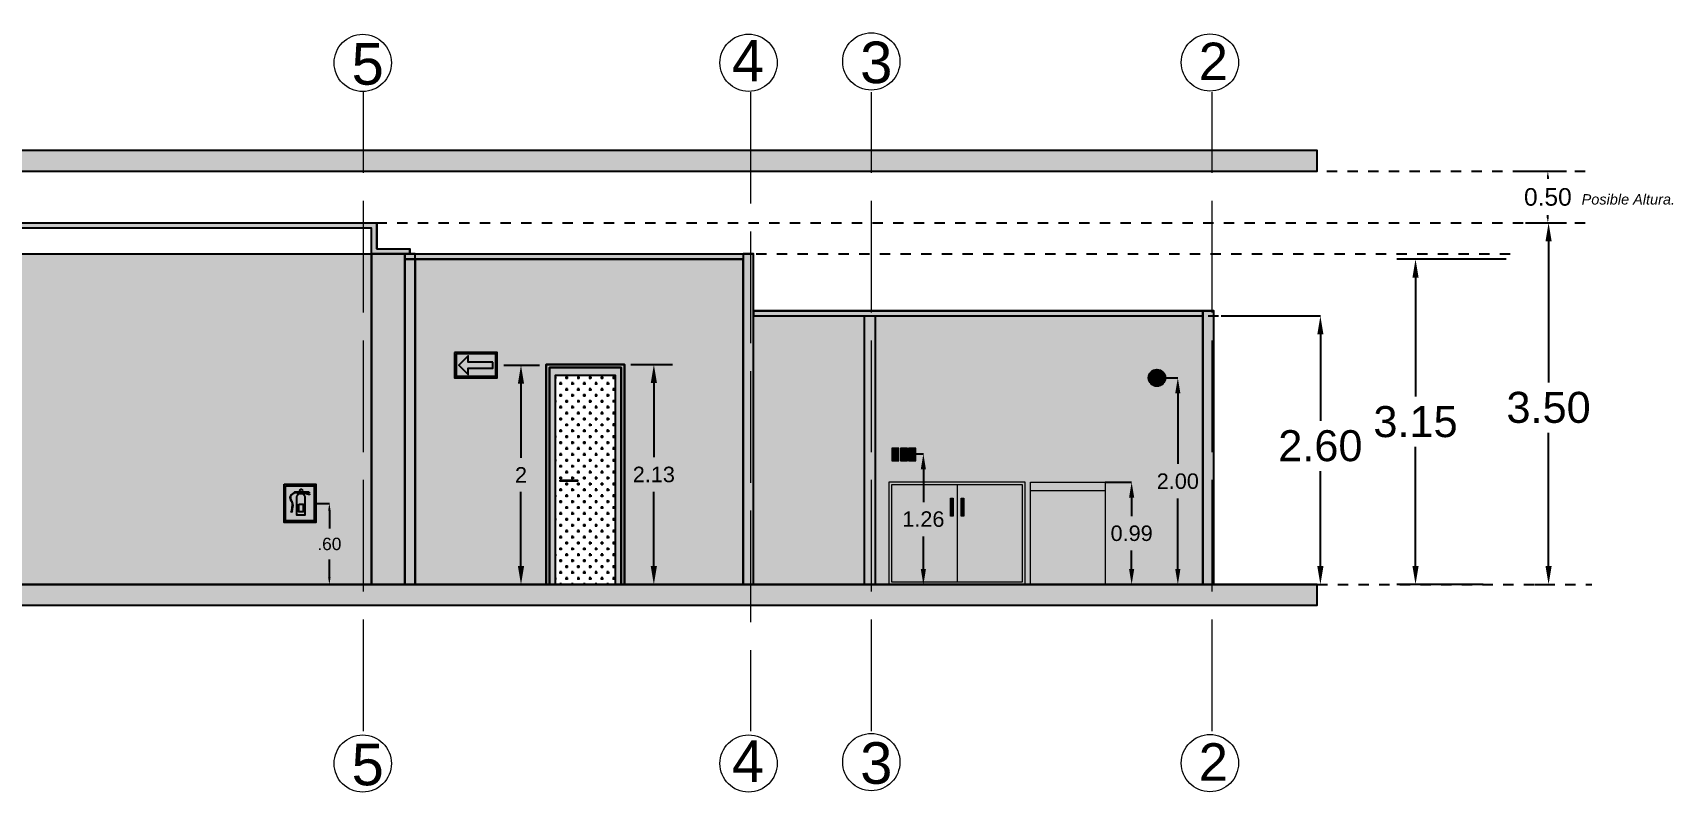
# Model space of a CAD drawing. Header units: millimetres. Extents: x 10930 to 21977, y 3767 to 7635.
# Drawn here: x 10977.08 to 10992.96, y 3767.38 to 3774.72 of the extents above; entities that cross this region are included whole.
import ezdxf

# ---------------------------------------------------------------- set-up
doc = ezdxf.new("R2010")
doc.units = ezdxf.units.MM
doc.linetypes.add('ACAD_ISO02W100', pattern=[15, 12, -3])
doc.linetypes.add('HIDDEN2', pattern=[0.1875, 0.125, -0.0625])
for name, color, linetype, lineweight in [('CONTACTOS', 40, 'Continuous', 18), ('COTAS', 161, 'ACAD_ISO02W100', 20), ('MUEBLES', 251, 'Continuous', 18), ('PLAFON', 151, 'Continuous', 25)]:
    doc.layers.add(name, color=color, linetype=linetype, lineweight=lineweight)
for name, color, linetype in [('CORTE', 224, 'Continuous'), ('MEDIDAS.', 75, 'Continuous'), ('SEGURIDAD', 190, 'Continuous'), ('SEÑALIZACION', 31, 'Continuous')]:
    doc.layers.add(name, color=color, linetype=linetype)
doc.styles.get("Standard").update_dxf_attribs({"font": 'arial.ttf'})
doc.dimstyles.get("Standard").update_dxf_attribs({"dimtxt": 0.15, "dimasz": 0.18, "dimexe": 0.18, "dimexo": 0.0625, "dimgap": 0.09, "dimtad": 0, "dimtih": 1, "dimtoh": 1, "dimzin": 0, "dimdsep": 46, "dimtxsty": 'Standard', "dimblk2": 'ARCHTICK', "dimcen": 0.09, "dimadec": 0, "dimazin": 0, "dimtfac": 1, "dimtofl": 0, "dimtmove": 0, "dimatfit": 3, "dimfxl": 1, "dimtolj": 1, "dimtzin": 0, "dimarcsym": 0})

# ---------------------------------------------------------------- blocks, each defined once
blk = doc.blocks.new('*D172')
at = {"layer": 'Defpoints', "color": 0, "ltscale": 0.03, "transparency": 16777216}
for p in [(10991.615, 3772.885), (10991.615, 3769.385), (10991.749, 3769.385)]:
    blk.add_point(p, dxfattribs=at)
at = {"layer": 'MEDIDAS.', "color": 0, "lineweight": -2, "ltscale": 0.03, "transparency": 16777216}
for p, q in [((10991.615, 3772.885), (10991.749, 3772.885)), ((10991.749, 3772.705), (10991.749, 3771.341)), ((10991.749, 3769.565), (10991.749, 3770.855)), ((10991.615, 3769.385), (10991.749, 3769.385))]:
    blk.add_line(p, q, dxfattribs=at)
at = {"layer": 'MEDIDAS.', "color": 0, "ltscale": 0.03, "transparency": 16777216}
for points in [[(10991.719, 3772.705), (10991.779, 3772.705), (10991.749, 3772.885)], [(10991.719, 3769.565), (10991.779, 3769.565), (10991.749, 3769.385)]]:
    blk.add_solid(points, dxfattribs=at)
at = {"layer": 'MEDIDAS.', "color": 0, "ltscale": 0.03, "transparency": 16777216, "insert": (10991.749, 3771.098), "char_height": 0.3, "attachment_point": 5}
blk.add_mtext('\\A1;3.50', dxfattribs=at)
blk = doc.blocks.new('_ArchTick')
at = {"color": 0, "linetype": 'ByBlock', "const_width": 0.15}
blk.add_lwpolyline([(-0.5, -0.5), (0.5, 0.5)], dxfattribs=at)
blk = doc.blocks.new('*D173')
at = {"layer": 'Defpoints', "color": 0, "transparency": 16777216}
for p in [(10988.579, 3771.985), (10988.579, 3769.385), (10989.54, 3769.385)]:
    blk.add_point(p, dxfattribs=at)
at = {"layer": 'MEDIDAS.', "color": 0, "lineweight": -2, "transparency": 16777216}
for p, q in [((10988.579, 3771.985), (10989.54, 3771.985)), ((10989.54, 3771.805), (10989.54, 3770.97)), ((10989.54, 3769.565), (10989.54, 3770.484)), ((10988.579, 3769.385), (10989.54, 3769.385))]:
    blk.add_line(p, q, dxfattribs=at)
at = {"layer": 'MEDIDAS.', "color": 0, "transparency": 16777216}
for points in [[(10989.51, 3771.805), (10989.57, 3771.805), (10989.54, 3771.985)], [(10989.51, 3769.565), (10989.57, 3769.565), (10989.54, 3769.385)]]:
    blk.add_solid(points, dxfattribs=at)
at = {"layer": 'MEDIDAS.', "color": 0, "transparency": 16777216, "insert": (10989.54, 3770.727), "char_height": 0.3, "attachment_point": 5}
blk.add_mtext('\\A1;2.60', dxfattribs=at)
blk = doc.blocks.new('12')
at = {"layer": 'SEÑALIZACION'}
h = blk.add_hatch(color=20, dxfattribs=at)
h.dxf.hatch_style = 1
h.paths.add_polyline_path([(10998.399, 3820.555), (10998.122, 3820.555), (10998.122, 3820.214), (10998.399, 3820.214)])
h.paths.add_polyline_path([(10998.308, 3820.269), (10998.23, 3820.269), (10998.23, 3820.447, -0.414214), (10998.262, 3820.479), (10998.276, 3820.479, -0.414214), (10998.308, 3820.447)], flags=16)
h.paths.add_polyline_path([(10998.29, 3820.303), (10998.25, 3820.303), (10998.25, 3820.375), (10998.29, 3820.375)], flags=0)
edge = h.paths.add_edge_path(flags=16)
edge.add_line((10998.355, 3820.469), (10998.295, 3820.487))
edge.add_line((10998.295, 3820.487), (10998.209, 3820.487))
edge.add_spline(control_points=[(10998.209, 3820.487), (10998.187, 3820.471), (10998.151, 3820.444), (10998.197, 3820.39), (10998.187, 3820.344), (10998.184, 3820.316), (10998.183, 3820.308)], knot_values=[0.008966, 0.008966, 0.008966, 0.008966, 0.216611, 0.365758, 0.557477, 0.637025, 0.637025, 0.637025, 0.637025], degree=3, periodic=0)
edge.add_line((10998.183, 3820.308), (10998.187, 3820.3))
edge.add_line((10998.187, 3820.3), (10998.172, 3820.301))
edge.add_line((10998.172, 3820.301), (10998.179, 3820.308))
edge.add_spline(control_points=[(10998.179, 3820.308), (10998.179, 3820.311), (10998.179, 3820.314), (10998.181, 3820.331), (10998.183, 3820.345), (10998.186, 3820.372), (10998.186, 3820.384), (10998.177, 3820.404), (10998.172, 3820.411), (10998.165, 3820.426), (10998.162, 3820.434), (10998.164, 3820.452), (10998.17, 3820.46), (10998.186, 3820.477), (10998.197, 3820.485), (10998.209, 3820.493)], knot_values=[0, 0, 0, 0, 0.055791, 0.055791, 0.31535, 0.31535, 0.57491, 0.57491, 0.726627, 0.726627, 0.878345, 0.878345, 1.05925, 1.05925, 1.27405, 1.27405, 1.27405, 1.27405], degree=3, periodic=0)
edge.add_line((10998.209, 3820.493), (10998.272, 3820.493))
edge.add_arc((10998.272, 3820.507), 0.0136, 180, 270, ccw=False)
edge.add_arc((10998.272, 3820.507), 0.0136, 0, 180, ccw=False)
edge.add_arc((10998.272, 3820.507), 0.0136, -90, 0, ccw=False)
edge.add_line((10998.272, 3820.493), (10998.349, 3820.493))
edge.add_line((10998.349, 3820.493), (10998.349, 3820.487))
edge.add_line((10998.349, 3820.487), (10998.311, 3820.487))
edge.add_line((10998.311, 3820.487), (10998.356, 3820.473))
edge.add_line((10998.356, 3820.473), (10998.355, 3820.469))
h.paths.add_polyline_path([(10998.29, 3820.375), (10998.25, 3820.375), (10998.25, 3820.303), (10998.29, 3820.303)], flags=16)
at = {"layer": 'SEÑALIZACION', "color": 20}
for p, q in [((10998.172, 3820.301), (10998.179, 3820.308)), ((10998.187, 3820.3), (10998.172, 3820.301)), ((10998.183, 3820.308), (10998.187, 3820.3))]:
    blk.add_line(p, q, dxfattribs=at)
for points in [[(10998.107, 3820.57), (10998.414, 3820.57), (10998.414, 3820.199), (10998.107, 3820.199)], [(10998.122, 3820.555), (10998.399, 3820.555), (10998.399, 3820.214), (10998.122, 3820.214)], [(10998.25, 3820.375), (10998.29, 3820.375), (10998.29, 3820.303), (10998.25, 3820.303)]]:
    blk.add_lwpolyline(points, close=True, dxfattribs=at)
for points in [[(10998.349, 3820.493), (10998.209, 3820.493)], [(10998.295, 3820.487), (10998.209, 3820.487)], [(10998.295, 3820.487), (10998.355, 3820.469)], [(10998.311, 3820.487), (10998.356, 3820.473)], [(10998.356, 3820.473), (10998.355, 3820.469)]]:
    blk.add_lwpolyline(points, dxfattribs=at)
blk.add_lwpolyline([(10998.262, 3820.479), (10998.276, 3820.479, -0.414214), (10998.308, 3820.447), (10998.308, 3820.269), (10998.23, 3820.269), (10998.23, 3820.447, -0.414214)], format="xyb", close=True, dxfattribs=at)
at = {"layer": 'SEÑALIZACION', "color": 229}
for points in [[(10998.349, 3820.487), (10998.311, 3820.487)], [(10998.349, 3820.493), (10998.349, 3820.487)]]:
    blk.add_lwpolyline(points, dxfattribs=at)
blk.add_circle((10998.272, 3820.507), 0.0136, dxfattribs=at)
at = {"layer": 'SEÑALIZACION', "color": 20}
for points, knots in [([(10998.209, 3820.493), (10998.197, 3820.485), (10998.186, 3820.477), (10998.17, 3820.46), (10998.164, 3820.452), (10998.162, 3820.434), (10998.165, 3820.426), (10998.172, 3820.411), (10998.177, 3820.404), (10998.186, 3820.384), (10998.186, 3820.372), (10998.183, 3820.345), (10998.181, 3820.331), (10998.179, 3820.314), (10998.179, 3820.311), (10998.179, 3820.308)], [0, 0, 0, 0, 0.214801, 0.214801, 0.395706, 0.395706, 0.547423, 0.547423, 0.699141, 0.699141, 0.9587, 0.9587, 1.21826, 1.21826, 1.27405, 1.27405, 1.27405, 1.27405]), ([(10998.209, 3820.487), (10998.187, 3820.471), (10998.151, 3820.444), (10998.197, 3820.39), (10998.187, 3820.344), (10998.184, 3820.316), (10998.183, 3820.308)], [0.0089656, 0.0089656, 0.0089656, 0.0089656, 0.2166114, 0.3657578, 0.5574767, 0.6370251, 0.6370251, 0.6370251, 0.6370251])]:
    blk.add_open_spline(points, degree=3, knots=knots, dxfattribs=at)
blk = doc.blocks.new('10')
at = {"layer": 'SEÑALIZACION'}
h = blk.add_hatch(color=20, dxfattribs=at)
h.paths.add_polyline_path([(10998.06, 3820.94), (10998.06, 3820.724), (10998.444, 3820.724), (10998.444, 3820.94)])
h.paths.add_polyline_path([(10998.326, 3820.862), (10998.326, 3820.923), (10998.417, 3820.832), (10998.326, 3820.742), (10998.326, 3820.803), (10998.089, 3820.803), (10998.089, 3820.862)], flags=16)
at = {"layer": 'SEÑALIZACION', "color": 20}
for points in [[(10998.459, 3820.709), (10998.459, 3820.955), (10998.045, 3820.955), (10998.045, 3820.709)], [(10998.444, 3820.724), (10998.444, 3820.94), (10998.06, 3820.94), (10998.06, 3820.724)], [(10998.089, 3820.803), (10998.326, 3820.803), (10998.326, 3820.742), (10998.417, 3820.832), (10998.326, 3820.923), (10998.326, 3820.862), (10998.089, 3820.862)]]:
    blk.add_lwpolyline(points, close=True, dxfattribs=at)
blk = doc.blocks.new('lsjs')
at = {"layer": 'MUEBLES'}
h = blk.add_hatch(color=7, dxfattribs=at)
h.dxf.hatch_style = 1
h.paths.add_polyline_path([(10982.996, 3776.447), (10984.996, 3776.447), (10984.996, 3777.947), (10982.996, 3777.947)])
h = blk.add_hatch(color=256, dxfattribs=at)
h.dxf.hatch_style = 1
h.paths.add_polyline_path([(10983.9, 3777.711), (10983.937, 3777.711), (10983.937, 3777.446), (10983.9, 3777.446)])
h = blk.add_hatch(color=256, dxfattribs=at)
h.dxf.hatch_style = 1
h.paths.add_polyline_path([(10984.056, 3777.711), (10984.093, 3777.711), (10984.093, 3777.446), (10984.056, 3777.446)])
blk.add_line((10983.996, 3777.907), (10983.996, 3776.487), dxfattribs=at)
for points in [[(10982.996, 3776.447), (10984.996, 3776.447), (10984.996, 3777.947), (10982.996, 3777.947)], [(10983.036, 3776.487), (10984.956, 3776.487), (10984.956, 3777.907), (10983.036, 3777.907)], [(10983.9, 3777.711), (10983.937, 3777.711), (10983.937, 3777.446), (10983.9, 3777.446)], [(10984.056, 3777.711), (10984.093, 3777.711), (10984.093, 3777.446), (10984.056, 3777.446)]]:
    blk.add_lwpolyline(points, close=True, dxfattribs=at)
blk = doc.blocks.new('contacto 3')
at = {"layer": 'CONTACTOS'}
h = blk.add_hatch(color=61, dxfattribs=at)
h.dxf.hatch_style = 1
h.paths.add_polyline_path([(10976.429, 3779.191), (10976.429, 3779.311), (10976.359, 3779.311), (10976.359, 3779.191)])
h = blk.add_hatch(color=140, dxfattribs=at)
h.dxf.hatch_style = 1
h.paths.add_polyline_path([(10976.368, 3779.296), (10976.418, 3779.296), (10976.418, 3779.257), (10976.368, 3779.257)])
h = blk.add_hatch(color=140, dxfattribs=at)
h.dxf.hatch_style = 1
h.paths.add_polyline_path([(10976.368, 3779.242), (10976.418, 3779.242), (10976.418, 3779.203), (10976.368, 3779.203)])
h = blk.add_hatch(color=61, dxfattribs=at)
h.dxf.hatch_style = 1
h.paths.add_polyline_path([(10976.392, 3779.227), (10976.401, 3779.227), (10976.401, 3779.218), (10976.392, 3779.218)])
h.paths.add_polyline_path([(10976.382, 3779.22), (10976.384, 3779.22), (10976.384, 3779.211), (10976.382, 3779.211)])
h.paths.add_polyline_path([(10976.382, 3779.232), (10976.384, 3779.232), (10976.384, 3779.223), (10976.382, 3779.223)])
h.paths.add_polyline_path([(10976.392, 3779.28), (10976.401, 3779.28), (10976.401, 3779.271), (10976.392, 3779.271)])
h.paths.add_polyline_path([(10976.382, 3779.274), (10976.384, 3779.274), (10976.384, 3779.265), (10976.382, 3779.265)])
h.paths.add_polyline_path([(10976.382, 3779.286), (10976.384, 3779.286), (10976.384, 3779.277), (10976.382, 3779.277)])
at = {"layer": 'CONTACTOS', "color": 140}
for points in [[(10976.429, 3779.191), (10976.429, 3779.311), (10976.359, 3779.311), (10976.359, 3779.191)], [(10976.368, 3779.296), (10976.418, 3779.296), (10976.418, 3779.257), (10976.368, 3779.257)]]:
    blk.add_lwpolyline(points, close=True, dxfattribs=at)
at = {"layer": 'CONTACTOS', "color": 141}
blk.add_lwpolyline([(10976.368, 3779.242), (10976.418, 3779.242), (10976.418, 3779.203), (10976.368, 3779.203)], close=True, dxfattribs=at)
at = {"layer": 'CONTACTOS', "color": 61}
for points in [[(10976.382, 3779.286), (10976.384, 3779.286), (10976.384, 3779.277), (10976.382, 3779.277)], [(10976.382, 3779.274), (10976.384, 3779.274), (10976.384, 3779.265), (10976.382, 3779.265)], [(10976.382, 3779.232), (10976.384, 3779.232), (10976.384, 3779.223), (10976.382, 3779.223)], [(10976.382, 3779.22), (10976.384, 3779.22), (10976.384, 3779.211), (10976.382, 3779.211)], [(10976.392, 3779.28), (10976.401, 3779.28), (10976.401, 3779.271), (10976.392, 3779.271)], [(10976.392, 3779.227), (10976.401, 3779.227), (10976.401, 3779.218), (10976.392, 3779.218)]]:
    blk.add_lwpolyline(points, close=True, dxfattribs=at)
blk = doc.blocks.new('voz y datos 2')
at = {"layer": 'CONTACTOS'}
h = blk.add_hatch(color=61, dxfattribs=at)
h.dxf.hatch_style = 1
h.paths.add_polyline_path([(10984.639, 3783.417), (10984.639, 3783.537), (10984.569, 3783.537), (10984.569, 3783.417)])
h = blk.add_hatch(color=140, dxfattribs=at)
h.dxf.hatch_style = 1
h.paths.add_polyline_path([(10984.593, 3783.485), (10984.613, 3783.485), (10984.613, 3783.47), (10984.593, 3783.47)])
at = {"layer": 'CONTACTOS', "color": 140}
for points in [[(10984.639, 3783.417), (10984.639, 3783.537), (10984.569, 3783.537), (10984.569, 3783.417)], [(10984.593, 3783.485), (10984.613, 3783.485), (10984.613, 3783.47), (10984.593, 3783.47)]]:
    blk.add_lwpolyline(points, close=True, dxfattribs=at)
blk = doc.blocks.new('refri')
at = {"layer": 'MUEBLES'}
h = blk.add_hatch(color=252, dxfattribs=at)
h.dxf.hatch_style = 1
h.paths.add_polyline_path([(10986.735, 3785.232), (10987.458, 3785.232), (10987.458, 3784.242), (10986.735, 3784.242)])
h = blk.add_hatch(color=250, dxfattribs=at)
h.dxf.hatch_style = 1
h.paths.add_polyline_path([(10986.735, 3785.232), (10987.458, 3785.232), (10987.458, 3785.149), (10986.735, 3785.149)])
blk = doc.blocks.new('s7')
at = {"layer": 'SEGURIDAD', "lineweight": -3}
h = blk.add_hatch(color=255, dxfattribs=at)
h.dxf.hatch_style = 1
edge = h.paths.add_edge_path()
edge.add_arc((10975.212, 3787.23), 0.0892, 90, 450)
at = {"layer": 'SEGURIDAD', "color": 255, "lineweight": -3}
for centre, radius in [((10975.208, 3787.23), 0.115), ((10975.208, 3787.23), 0.114), ((10975.208, 3787.23), 0.113), ((10975.208, 3787.23), 0.112), ((10975.208, 3787.23), 0.11), ((10975.208, 3787.23), 0.109), ((10975.212, 3787.23), 0.0892)]:
    blk.add_circle(centre, radius, dxfattribs=at)
blk = doc.blocks.new('*D184')
at = {"layer": 'Defpoints', "color": 0, "ltscale": 0.2, "transparency": 16777216}
for p in [(10991.403, 3772.535), (10990.461, 3769.385), (10991.18, 3769.385)]:
    blk.add_point(p, dxfattribs=at)
at = {"layer": 'MEDIDAS.', "color": 0, "lineweight": -2, "ltscale": 0.2, "transparency": 16777216}
for p, q in [((10991.34, 3772.535), (10990.281, 3772.535)), ((10990.461, 3772.355), (10990.461, 3771.204)), ((10990.461, 3769.565), (10990.461, 3770.717)), ((10991.117, 3769.385), (10990.281, 3769.385))]:
    blk.add_line(p, q, dxfattribs=at)
at = {"layer": 'MEDIDAS.', "color": 0, "ltscale": 0.2, "transparency": 16777216}
for points in [[(10990.431, 3772.355), (10990.491, 3772.355), (10990.461, 3772.535)], [(10990.431, 3769.565), (10990.491, 3769.565), (10990.461, 3769.385)]]:
    blk.add_solid(points, dxfattribs=at)
at = {"layer": 'MEDIDAS.', "color": 0, "ltscale": 0.2, "transparency": 16777216, "insert": (10990.461, 3770.96), "char_height": 0.3, "attachment_point": 5}
blk.add_mtext('\\A1;3.15', dxfattribs=at)
blk = doc.blocks.new('*D185')
at = {"layer": 'Defpoints', "color": 0, "transparency": 16777216}
for p in [(10991.443, 3773.385), (10991.464, 3772.885), (10991.742, 3772.885)]:
    blk.add_point(p, dxfattribs=at)
at = {"layer": 'MEDIDAS.', "color": 0, "lineweight": -2, "transparency": 16777216}
for p, q in [((10991.505, 3773.385), (10991.922, 3773.385)), ((10991.742, 3773.335), (10991.742, 3773.312)), ((10991.742, 3772.935), (10991.742, 3772.959)), ((10991.527, 3772.885), (10991.922, 3772.885))]:
    blk.add_line(p, q, dxfattribs=at)
at = {"layer": 'MEDIDAS.', "color": 0, "transparency": 16777216}
for points in [[(10991.733, 3773.335), (10991.75, 3773.335), (10991.742, 3773.385)], [(10991.733, 3772.935), (10991.75, 3772.935), (10991.742, 3772.885)]]:
    blk.add_solid(points, dxfattribs=at)
at = {"layer": 'MEDIDAS.', "color": 0, "transparency": 16777216, "insert": (10991.742, 3773.135), "char_height": 0.17, "attachment_point": 5}
blk.add_mtext('\\A1;0.50', dxfattribs=at)
blk = doc.blocks.new('*D186')
at = {"layer": 'Defpoints', "color": 0, "transparency": 16777216}
for p in [(10987.96, 3771.385), (10988.003, 3769.385), (10988.16, 3769.385)]:
    blk.add_point(p, dxfattribs=at)
at = {"layer": 'MEDIDAS.', "color": 0, "lineweight": -2, "transparency": 16777216}
for p, q in [((10987.96, 3771.385), (10988.16, 3771.385)), ((10988.16, 3771.235), (10988.16, 3770.552)), ((10988.16, 3769.535), (10988.16, 3770.219)), ((10988.003, 3769.385), (10988.16, 3769.385))]:
    blk.add_line(p, q, dxfattribs=at)
at = {"layer": 'MEDIDAS.', "color": 0, "transparency": 16777216}
for points in [[(10988.135, 3771.235), (10988.185, 3771.235), (10988.16, 3771.385)], [(10988.135, 3769.535), (10988.185, 3769.535), (10988.16, 3769.385)]]:
    blk.add_solid(points, dxfattribs=at)
at = {"layer": 'MEDIDAS.', "color": 0, "transparency": 16777216, "insert": (10988.16, 3770.385), "char_height": 0.15, "attachment_point": 5}
blk.add_mtext('\\A1;2.00', dxfattribs=at)
blk = doc.blocks.new('*D187')
at = {"layer": 'Defpoints', "color": 0, "transparency": 16777216}
for p in [(10987.458, 3770.376), (10987.458, 3769.385), (10987.713, 3769.385)]:
    blk.add_point(p, dxfattribs=at)
at = {"layer": 'MEDIDAS.', "color": 0, "lineweight": -2, "transparency": 16777216}
for p, q in [((10987.458, 3770.376), (10987.713, 3770.376)), ((10987.713, 3770.226), (10987.713, 3770.047)), ((10987.713, 3769.535), (10987.713, 3769.714)), ((10987.458, 3769.385), (10987.713, 3769.385))]:
    blk.add_line(p, q, dxfattribs=at)
at = {"layer": 'MEDIDAS.', "color": 0, "transparency": 16777216}
for points in [[(10987.688, 3770.226), (10987.738, 3770.226), (10987.713, 3770.376)], [(10987.688, 3769.535), (10987.738, 3769.535), (10987.713, 3769.385)]]:
    blk.add_solid(points, dxfattribs=at)
at = {"layer": 'MEDIDAS.', "color": 0, "transparency": 16777216, "insert": (10987.713, 3769.881), "char_height": 0.15, "attachment_point": 5}
blk.add_mtext('\\A1;0.99', dxfattribs=at)
blk = doc.blocks.new('*D188')
at = {"layer": 'Defpoints', "color": 0, "transparency": 16777216}
for p in [(10985.588, 3770.65), (10985.598, 3769.385), (10985.697, 3769.385)]:
    blk.add_point(p, dxfattribs=at)
at = {"layer": 'MEDIDAS.', "color": 0, "lineweight": -2, "transparency": 16777216}
for p, q in [((10985.588, 3770.65), (10985.697, 3770.65)), ((10985.697, 3770.5), (10985.697, 3770.184)), ((10985.697, 3769.535), (10985.697, 3769.851)), ((10985.598, 3769.385), (10985.697, 3769.385))]:
    blk.add_line(p, q, dxfattribs=at)
at = {"layer": 'MEDIDAS.', "color": 0, "transparency": 16777216}
for points in [[(10985.672, 3770.5), (10985.722, 3770.5), (10985.697, 3770.65)], [(10985.672, 3769.535), (10985.722, 3769.535), (10985.697, 3769.385)]]:
    blk.add_solid(points, dxfattribs=at)
at = {"layer": 'MEDIDAS.', "color": 0, "transparency": 16777216, "insert": (10985.697, 3770.018), "char_height": 0.15, "attachment_point": 5}
blk.add_mtext('\\A1;1.26', dxfattribs=at)
blk = doc.blocks.new('*D189')
at = {"layer": 'Defpoints', "color": 0, "transparency": 16777216}
for p in [(10982.803, 3771.515), (10982.803, 3769.385), (10983.088, 3769.385)]:
    blk.add_point(p, dxfattribs=at)
at = {"layer": 'MEDIDAS.', "color": 0, "lineweight": -2, "transparency": 16777216}
for p, q in [((10982.866, 3771.515), (10983.268, 3771.515)), ((10983.088, 3771.335), (10983.088, 3770.617)), ((10983.088, 3769.565), (10983.088, 3770.284)), ((10982.866, 3769.385), (10983.268, 3769.385))]:
    blk.add_line(p, q, dxfattribs=at)
at = {"layer": 'MEDIDAS.', "color": 0, "transparency": 16777216}
for points in [[(10983.058, 3771.335), (10983.118, 3771.335), (10983.088, 3771.515)], [(10983.058, 3769.565), (10983.118, 3769.565), (10983.088, 3769.385)]]:
    blk.add_solid(points, dxfattribs=at)
at = {"layer": 'MEDIDAS.', "color": 0, "transparency": 16777216, "insert": (10983.088, 3770.45), "char_height": 0.15, "attachment_point": 5}
blk.add_mtext('\\A1;2.13', dxfattribs=at)
blk = doc.blocks.new('*D190')
at = {"layer": 'Defpoints', "color": 0, "transparency": 16777216}
for p in [(10981.572, 3771.508), (10981.571, 3769.385), (10981.802, 3769.385)]:
    blk.add_point(p, dxfattribs=at)
at = {"layer": 'MEDIDAS.', "color": 0, "lineweight": -2, "transparency": 16777216}
for p, q in [((10981.635, 3771.508), (10981.982, 3771.508)), ((10981.802, 3771.328), (10981.802, 3770.612)), ((10981.802, 3769.565), (10981.802, 3770.282)), ((10981.634, 3769.385), (10981.982, 3769.385))]:
    blk.add_line(p, q, dxfattribs=at)
at = {"layer": 'MEDIDAS.', "color": 0, "transparency": 16777216}
for points in [[(10981.772, 3771.328), (10981.832, 3771.328), (10981.802, 3771.508)], [(10981.772, 3769.565), (10981.832, 3769.565), (10981.802, 3769.385)]]:
    blk.add_solid(points, dxfattribs=at)
at = {"layer": 'MEDIDAS.', "color": 0, "transparency": 16777216, "insert": (10981.802, 3770.447), "char_height": 0.15, "attachment_point": 5}
blk.add_mtext('\\A1;2', dxfattribs=at)
blk = doc.blocks.new('*D191')
at = {"layer": 'Defpoints', "color": 0, "transparency": 16777216}
for p in [(10979.815, 3770.171), (10979.814, 3769.385), (10979.947, 3769.385)]:
    blk.add_point(p, dxfattribs=at)
at = {"layer": 'MEDIDAS.', "color": 0, "lineweight": -2, "transparency": 16777216}
for p, q in [((10979.815, 3770.171), (10979.947, 3770.171)), ((10979.947, 3770.101), (10979.947, 3769.929)), ((10979.947, 3769.455), (10979.947, 3769.627)), ((10979.814, 3769.385), (10979.947, 3769.385))]:
    blk.add_line(p, q, dxfattribs=at)
at = {"layer": 'MEDIDAS.', "color": 0, "transparency": 16777216}
for points in [[(10979.935, 3770.101), (10979.959, 3770.101), (10979.947, 3770.171)], [(10979.935, 3769.455), (10979.959, 3769.455), (10979.947, 3769.385)]]:
    blk.add_solid(points, dxfattribs=at)
at = {"layer": 'MEDIDAS.', "color": 0, "transparency": 16777216, "insert": (10979.947, 3769.778), "char_height": 0.12, "attachment_point": 5}
blk.add_mtext('\\A1;.60', dxfattribs=at)

msp = doc.modelspace()

# ---------------------------------------------------------------- hatches: boundary and pattern name
at = {"layer": 'CORTE', "transparency": 33554559}
h = msp.add_hatch(color=256, dxfattribs=at)
h.dxf.hatch_style = 1
h.paths.add_polyline_path([(10962.811, 3773.585), (10962.811, 3773.385), (10989.508, 3773.385), (10989.508, 3773.585)])
at = {"layer": 'CORTE'}
h = msp.add_hatch(dxfattribs=at)
h.set_pattern_fill('AR-CONC', scale=0.003)
h.set_pattern_definition([(50, (0, -14.85637), (0.546554007, -0.047817257), [0.05715, -0.62865]), (355, (0, -14.85637), (-0.105730264, 0.573170536), [0.04572, -0.502921753]), (100.4514447, (0.04555, -14.86035), (0.440823741, 0.525353256), [0.048570026, -0.534270734]), (46.1842, (0, -14.70397), (0.813237123, -0.126126984), [0.085725, -0.942975]), (96.635558, (0.0678, -14.7145), (0.7122124, 0.742278374), [0.07285507, -0.801406824]), (351.184151, (0, -14.704), (0.7122124, 0.742278374), [0.0685799, -0.754379196]), (21, (0.0762, -14.74207), (0.454843174, -0.306795595), [0.05715, -0.62865]), (326, (0.0762, -14.74207), (0.185406085, 0.552563898), [0.04572, -0.50292]), (71.451445, (0.1141, -14.76763), (0.640249258, 0.245768307), [0.048570026, -0.534269813]), (37.5, (0, -14.85637), (0.0092658098, 0.2536651166), [0, -0.496824, 0, -0.51054, 0, -0.504825]), (7.5, (0, -14.85637), (0.2004589875, 0.3005417245), [0, -0.291084, 0, -0.485394, 0, -0.192405]), (327.5, (-0.16993, -14.85637), (0.4067717855, -0.017186232), [0, -0.1905, 0, -0.59436, 0, -0.78867]), (317.5, (-0.24613, -14.85637), (0.444387544, 0.076279473), [0, -0.24765, 0, -0.394716, 0, -0.56007])])
h.paths.add_polyline_path([(10962.811, 3773.585), (10962.811, 3773.385), (10989.508, 3773.385), (10989.508, 3773.585)])
h = msp.add_hatch(color=30, dxfattribs=at)
h.dxf.hatch_style = 1
h.paths.add_polyline_path([(10980.355, 3769.385), (10970.42, 3769.385), (10970.42, 3772.585), (10980.355, 3772.585)])
at = {"layer": 'CORTE', "true_color": 0xbababa}
h = msp.add_hatch(color=9, dxfattribs=at)
h.dxf.hatch_style = 1
h.paths.add_polyline_path([(10980.355, 3772.585), (10980.677, 3772.585), (10980.677, 3769.385), (10980.355, 3769.385)])
at = {"layer": 'CORTE', "transparency": 33554602}
h = msp.add_hatch(color=251, dxfattribs=at)
h.dxf.hatch_style = 1
h.paths.add_polyline_path([(10980.677, 3772.585), (10980.677, 3769.385), (10980.777, 3769.385), (10980.777, 3772.585)])
h.paths.add_polyline_path([(10985.125, 3772.035), (10985.125, 3769.385), (10985.232, 3769.385), (10985.232, 3772.035)])
at = {"layer": 'CORTE', "true_color": 0xbababa}
h = msp.add_hatch(color=9, dxfattribs=at)
h.dxf.hatch_style = 1
h.paths.add_polyline_path([(10980.777, 3772.535), (10980.777, 3769.385), (10982.047, 3769.385), (10982.047, 3771.515), (10982.803, 3771.515), (10982.803, 3769.385), (10983.953, 3769.385), (10983.953, 3772.535)])
at = {"layer": 'CORTE', "transparency": 33554602}
h = msp.add_hatch(color=251, dxfattribs=at)
h.dxf.hatch_style = 1
h.paths.add_polyline_path([(10983.953, 3772.585), (10983.953, 3769.385), (10984.053, 3769.385), (10984.053, 3772.585)])
h.paths.add_polyline_path([(10988.401, 3772.035), (10988.401, 3769.385), (10988.508, 3769.385), (10988.508, 3772.035)])
at = {"layer": 'CORTE'}
h = msp.add_hatch(color=256, dxfattribs=at)
h.dxf.hatch_style = 1
h.paths.add_polyline_path([(10988.401, 3772.035), (10988.401, 3769.385), (10988.508, 3769.385), (10988.508, 3772.035)])
edge = h.paths.add_edge_path(flags=17)
edge.add_line((10988.508, 3769.385), (10988.508, 3772.035))
edge.add_line((10988.401, 3769.385), (10988.401, 3772.035))
at = {"layer": 'CORTE', "true_color": 0xbababa}
h = msp.add_hatch(color=9, dxfattribs=at)
h.dxf.hatch_style = 1
h.paths.add_polyline_path([(10984.053, 3771.985), (10985.125, 3771.985), (10985.125, 3769.385), (10984.053, 3769.385)])
h = msp.add_hatch(color=9, dxfattribs=at)
h.dxf.hatch_style = 1
h.paths.add_polyline_path([(10985.232, 3771.985), (10988.401, 3771.985), (10988.401, 3769.385), (10985.232, 3769.385)])
at = {"layer": 'CORTE'}
h = msp.add_hatch(color=251, dxfattribs=at)
h.dxf.hatch_style = 1
h.paths.add_polyline_path([(10982.803, 3769.385), (10982.803, 3771.515), (10982.047, 3771.515), (10982.047, 3769.385), (10982.077, 3769.385), (10982.077, 3771.485), (10982.773, 3771.485), (10982.773, 3769.385)])
h = msp.add_hatch(color=254, dxfattribs=at)
h.dxf.hatch_style = 1
h.paths.add_polyline_path([(10982.077, 3769.385), (10982.137, 3769.385), (10982.137, 3771.412), (10982.713, 3771.412), (10982.713, 3769.385), (10982.773, 3769.385), (10982.773, 3771.485), (10982.079, 3771.485), (10982.077, 3771.485)])
h = msp.add_hatch(dxfattribs=at)
h.set_pattern_fill('CROSS', color=141, scale=0.009)
h.set_pattern_definition([(0, (0, -14.856366), (0.05715, 0.05715), [0.028575, -0.085725]), (90, (0.01429, -14.870654), (-0.05715, 0.05715), [0.028575, -0.085725])])
h.paths.add_polyline_path([(10982.137, 3771.412), (10982.713, 3771.412), (10982.713, 3769.385), (10982.137, 3769.385)])
h = msp.add_hatch(color=254, dxfattribs=at)
h.dxf.hatch_style = 1
h.paths.add_polyline_path([(10982.181, 3770.395), (10982.35, 3770.395), (10982.35, 3770.385), (10982.181, 3770.385)])
at = {"layer": 'CORTE', "transparency": 33554610}
h = msp.add_hatch(color=250, dxfattribs=at)
h.dxf.hatch_style = 1
h.paths.add_polyline_path([(10962.811, 3769.385), (10962.811, 3769.185), (10989.508, 3769.185), (10989.508, 3769.385)])
at = {"layer": 'PLAFON'}
h = msp.add_hatch(color=255, dxfattribs=at)
h.dxf.hatch_style = 1
h.paths.add_polyline_path([(10963.811, 3772.635), (10965.834, 3772.635), (10965.834, 3772.885), (10968.094, 3772.885), (10968.094, 3772.635), (10969.093, 3772.635), (10969.093, 3772.885), (10970.47, 3772.885), (10970.47, 3772.635), (10971.522, 3772.635), (10971.522, 3772.885), (10980.405, 3772.885), (10980.405, 3772.635), (10980.727, 3772.635), (10980.727, 3772.585), (10983.953, 3772.585), (10983.953, 3772.535), (10980.677, 3772.535), (10980.677, 3772.585), (10980.355, 3772.585), (10980.355, 3772.835), (10971.572, 3772.835), (10971.572, 3772.585), (10970.42, 3772.585), (10970.42, 3772.835), (10969.143, 3772.835), (10969.143, 3772.585), (10968.044, 3772.585), (10968.044, 3772.835), (10965.884, 3772.835), (10965.884, 3772.585), (10963.811, 3772.585)])
h = msp.add_hatch(color=61, dxfattribs=at)
h.dxf.hatch_style = 1
h.paths.add_polyline_path([(10984.053, 3772.035), (10984.053, 3771.985), (10988.401, 3771.985), (10988.401, 3772.035)])

# ---------------------------------------------------------------- linework, layer by layer
at = {"layer": 'CORTE', "color": 40, "linetype": 'HIDDEN2', "ltscale": 0.3, "true_color": 0xf8d731}
for p, q in [((10961.604, 3773.385), (10992.168, 3773.385)), ((10961.604, 3772.885), (10992.168, 3772.885)), ((10980.677, 3772.585), (10991.388, 3772.585)), ((10989.508, 3769.385), (10992.168, 3769.385))]:
    msp.add_line(p, q, dxfattribs=at)
at = {"layer": 'CORTE'}
for p, q in [((10962.811, 3773.385), (10989.508, 3773.385)), ((10971.522, 3772.885), (10980.405, 3772.885)), ((10980.405, 3772.635), (10980.405, 3772.885)), ((10980.355, 3772.585), (10980.677, 3772.585)), ((10980.405, 3772.635), (10980.727, 3772.635)), ((10980.677, 3772.535), (10983.953, 3772.535)), ((10980.727, 3772.585), (10980.727, 3772.635)), ((10980.727, 3772.585), (10984.053, 3772.585)), ((10988.401, 3769.385), (10988.401, 3772.035)), ((10988.508, 3769.385), (10988.508, 3772.035))]:
    msp.add_line(p, q, dxfattribs=at)
at = {"layer": 'CORTE', "color": 251}
for p, q in [((10980.677, 3769.385), (10980.677, 3772.585)), ((10980.677, 3769.385), (10980.677, 3772.535)), ((10980.777, 3769.385), (10980.777, 3772.585)), ((10983.953, 3769.385), (10983.953, 3772.535)), ((10984.053, 3769.385), (10984.053, 3772.585))]:
    msp.add_line(p, q, dxfattribs=at)
at = {"layer": 'CORTE', "color": 61}
for p, q in [((10984.053, 3772.035), (10988.508, 3772.035)), ((10984.053, 3771.985), (10988.401, 3771.985))]:
    msp.add_line(p, q, dxfattribs=at)
at = {"layer": 'CORTE', "color": 61, "linetype": 'HIDDEN2', "ltscale": 0.3}
msp.add_line((10984.053, 3771.985), (10989.54, 3771.985), dxfattribs=at)
at = {"layer": 'CORTE', "color": 250}
for p, q in [((10962.811, 3769.385), (10989.508, 3769.385)), ((10962.811, 3769.185), (10989.508, 3769.185))]:
    msp.add_line(p, q, dxfattribs=at)
at = {"layer": 'CORTE'}
for points in [[(10962.811, 3773.585), (10962.811, 3773.385), (10989.508, 3773.385), (10989.508, 3773.585)], [(10980.355, 3769.385), (10970.42, 3769.385), (10970.42, 3772.585), (10980.355, 3772.585)]]:
    msp.add_lwpolyline(points, close=True, dxfattribs=at)
at = {"layer": 'CORTE', "color": 9, "true_color": 0xbababa}
for points in [[(10980.355, 3772.585), (10980.677, 3772.585), (10980.677, 3769.385), (10980.355, 3769.385)], [(10984.053, 3771.985), (10985.125, 3771.985), (10985.125, 3769.385), (10984.053, 3769.385)], [(10985.232, 3771.985), (10988.401, 3771.985), (10988.401, 3769.385), (10985.232, 3769.385)]]:
    msp.add_lwpolyline(points, close=True, dxfattribs=at)
at = {"layer": 'CORTE', "color": 251}
for points in [[(10980.677, 3772.585), (10980.677, 3769.385), (10980.777, 3769.385), (10980.777, 3772.585)], [(10983.953, 3772.585), (10983.953, 3769.385), (10984.053, 3769.385), (10984.053, 3772.585)], [(10988.401, 3772.035), (10988.401, 3769.385), (10988.508, 3769.385), (10988.508, 3772.035)], [(10982.803, 3769.385), (10982.803, 3771.515), (10982.047, 3771.515), (10982.047, 3769.385), (10982.077, 3769.385), (10982.077, 3771.485), (10982.773, 3771.485), (10982.773, 3769.385)]]:
    msp.add_lwpolyline(points, close=True, dxfattribs=at)
at = {"layer": 'CORTE', "color": 9, "true_color": 0xbababa}
msp.add_lwpolyline([(10980.777, 3772.535), (10980.777, 3769.385), (10982.047, 3769.385), (10982.047, 3771.515), (10982.803, 3771.515), (10982.803, 3769.385), (10983.953, 3769.385), (10983.953, 3772.535), (10980.777, 3772.535)], dxfattribs=at)
at = {"layer": 'CORTE', "color": 254}
msp.add_lwpolyline([(10982.077, 3769.385), (10982.137, 3769.385), (10982.137, 3771.412), (10982.713, 3771.412), (10982.713, 3769.385), (10982.773, 3769.385), (10982.773, 3771.485), (10982.079, 3771.485), (10982.077, 3771.485), (10982.077, 3769.385)], dxfattribs=at)
at = {"layer": 'CORTE', "color": 140}
msp.add_lwpolyline([(10982.137, 3771.412), (10982.713, 3771.412), (10982.713, 3769.385), (10982.137, 3769.385)], close=True, dxfattribs=at)
at = {"layer": 'CORTE', "color": 254}
msp.add_lwpolyline([(10982.181, 3770.395), (10982.35, 3770.395), (10982.35, 3770.385), (10982.181, 3770.385)], close=True, dxfattribs=at)
at = {"layer": 'CORTE', "color": 250}
msp.add_lwpolyline([(10962.811, 3769.385), (10962.811, 3769.185), (10989.508, 3769.185), (10989.508, 3769.385)], close=True, dxfattribs=at)
at = {"layer": 'COTAS', "color": 1, "ltscale": 0.09}
for p, q in [((10980.279, 3767.968), (10980.279, 3774.151)), ((10984.025, 3774.151), (10984.025, 3767.968)), ((10985.196, 3767.968), (10985.196, 3774.151)), ((10988.494, 3767.968), (10988.493, 3774.151)), ((10988.494, 3767.968), (10988.493, 3774.151))]:
    msp.add_line(p, q, dxfattribs=at)
at = {"layer": 'COTAS', "color": 142}
for centre in [(10980.27, 3774.433), (10984.005, 3774.434), (10985.193, 3774.447), (10988.471, 3774.437), (10980.27, 3767.654), (10984.005, 3767.654), (10985.193, 3767.668), (10988.471, 3767.658)]:
    msp.add_circle(centre, 0.277, dxfattribs=at)
at = {"layer": 'MUEBLES'}
for points in [[(10986.735, 3770.376), (10987.458, 3770.376), (10987.458, 3769.385), (10986.735, 3769.385)], [(10986.735, 3770.376), (10987.458, 3770.376), (10987.458, 3770.293), (10986.735, 3770.293)]]:
    msp.add_lwpolyline(points, close=True, dxfattribs=at)
at = {"layer": 'PLAFON', "color": 232, "true_color": 0xb30059}
msp.add_lwpolyline([(10971.522, 3772.885), (10980.405, 3772.885), (10980.405, 3772.635), (10980.727, 3772.635), (10980.727, 3772.585), (10983.953, 3772.585), (10983.953, 3772.535), (10980.677, 3772.535), (10980.677, 3772.585), (10980.355, 3772.585), (10980.355, 3772.835), (10971.572, 3772.835)], dxfattribs=at)
at = {"layer": 'PLAFON', "color": 61}
msp.add_lwpolyline([(10984.053, 3772.035), (10984.053, 3771.985), (10988.401, 3771.985), (10988.401, 3772.035)], close=True, dxfattribs=at)

# ---------------------------------------------------------------- block references
at = {"layer": 'CONTACTOS'}
for p in [(9.115, -8.607), (9.195, -8.607)]:
    msp.add_blockref('contacto 3', p, dxfattribs=at)
at = {"layer": 'MUEBLES'}
for name, p, xscale, yscale, zscale in [('s7', (3300.73, 1118.743), 0.7004174984678626, 0.7004174984678626, 0.7004174984678626), ('lsjs', (3737.611, 1277.284), 0.659906669555345, 0.659906669555345, 0.659906669555345)]:
    msp.add_blockref(name, p, dxfattribs=dict(at, xscale=xscale, yscale=yscale, zscale=zscale))
for name, p in [('voz y datos 2', (0.822, -12.833)), ('refri', (0, -14.856))]:
    msp.add_blockref(name, p, dxfattribs=at)
at = {"layer": 'SEÑALIZACION', "rotation": 180.0145527059841}
msp.add_blockref('10', (21978.647, 7595.134), dxfattribs=at)
at = {"layer": 'SEÑALIZACION'}
msp.add_blockref('12', (-18.598, -50.213), dxfattribs=at)

# ---------------------------------------------------------------- texts
at = {"layer": 'CORTE', "color": 7, "insert": (10992.069, 3773.163), "char_height": 0.10033, "attachment_point": 1}
msp.add_mtext_dynamic_manual_height_columns('{\\fArial|b0|i1|c0|p34;\\C230;Posible Altura.}', width=1.88202, gutter_width=12.5, heights=[0], dxfattribs=at)
at = {"layer": 'COTAS', "color": 142, "attachment_point": 1}
for s, insert, char_height in [('5', (10980.162, 3774.624), 0.402), ('4', (10983.843, 3774.656), 0.402), ('3', (10985.085, 3774.639), 0.402), ('2', (10988.363, 3774.629), 0.363), ('4', (10983.843, 3767.877), 0.402), ('5', (10980.162, 3767.845), 0.402), ('3', (10985.085, 3767.86), 0.402), ('2', (10988.363, 3767.85), 0.363)]:
    msp.add_mtext(s, dxfattribs=dict(at, insert=insert, char_height=char_height))

# ---------------------------------------------------------------- dimensions: what is measured, and where the dimension line sits
at = {"layer": 'MEDIDAS.'}
for base, p1, p2, override, picture, middle in [((10991.742, 3772.885), (10991.443, 3773.385), (10991.464, 3772.885), {"dimtxt": 0.17, "dimasz": 0.05}, '*D185', (10991.742, 3773.135)), ((10989.54, 3769.385), (10988.579, 3771.985), (10988.579, 3769.385), {"dimtxt": 0.3, "dimexe": 0, "dimexo": 0}, '*D173', (10989.54, 3770.727)), ((10985.6968, 3769.3854), (10985.5883, 3770.6501), (10985.5984, 3769.3854), {"dimasz": 0.15, "dimexe": 0, "dimexo": 0}, '*D188', (10985.6968, 3770.0178))]:
    dim = msp.add_linear_dim(base=base, p1=p1, p2=p2, angle=90, dimstyle='Standard', override=override, dxfattribs=at)
    dim.commit()
    dim.dimension.update_dxf_attribs({"geometry": picture, "text_midpoint": middle, "dimtype": 160})
at = {"layer": 'MEDIDAS.', "ltscale": 0.03}
dim = msp.add_linear_dim(base=(10991.749, 3769.385), p1=(10991.615, 3772.885), p2=(10991.615, 3769.385), angle=90, dimstyle='Standard', override={"dimtxt": 0.3, "dimexe": 0, "dimexo": 0}, dxfattribs=at)
dim.commit()
dim.dimension.update_dxf_attribs({"geometry": '*D172', "text_midpoint": (10991.749, 3771.098), "dimtype": 160})
at = {"layer": 'MEDIDAS.', "ltscale": 0.2}
dim = msp.add_linear_dim(base=(10990.461, 3769.385), p1=(10991.403, 3772.535), p2=(10991.18, 3769.385), angle=90, dimstyle='Standard', override={"dimtxt": 0.3}, dxfattribs=at)
dim.commit()
dim.dimension.update_dxf_attribs({"geometry": '*D184', "text_midpoint": (10990.461, 3770.96), "dimtype": 160})
at = {"layer": 'MEDIDAS.'}
dim = msp.add_linear_dim(base=(10981.802, 3769.385), p1=(10981.572, 3771.508), p2=(10981.571, 3769.385), angle=90, text='2', dimstyle='Standard', dxfattribs=at)
dim.commit()
dim.dimension.update_dxf_attribs({"geometry": '*D190', "text_midpoint": (10981.802, 3770.447)})
dim = msp.add_linear_dim(base=(10983.088, 3769.385), p1=(10982.803, 3771.515), p2=(10982.803, 3769.385), angle=90, dimstyle='Standard', dxfattribs=at)
dim.commit()
dim.dimension.update_dxf_attribs({"geometry": '*D189', "text_midpoint": (10983.088, 3770.45)})
for base, p1, p2, picture, middle in [((10988.16, 3769.385), (10987.96, 3771.385), (10988.003, 3769.385), '*D186', (10988.16, 3770.385)), ((10987.713, 3769.385), (10987.458, 3770.376), (10987.458, 3769.385), '*D187', (10987.713, 3769.881))]:
    dim = msp.add_linear_dim(base=base, p1=p1, p2=p2, angle=90, dimstyle='Standard', override={"dimasz": 0.15, "dimexe": 0, "dimexo": 0}, dxfattribs=at)
    dim.commit()
    dim.dimension.update_dxf_attribs({"geometry": picture, "text_midpoint": middle})
dim = msp.add_linear_dim(base=(10979.947, 3769.385), p1=(10979.815, 3770.171), p2=(10979.814, 3769.385), angle=90, text='.60', dimstyle='Standard', override={"dimtxt": 0.12, "dimasz": 0.07, "dimexe": 0, "dimexo": 0}, dxfattribs=at)
dim.commit()
dim.dimension.update_dxf_attribs({"geometry": '*D191', "text_midpoint": (10979.947, 3769.778)})

doc.saveas('drawing.dxf')
